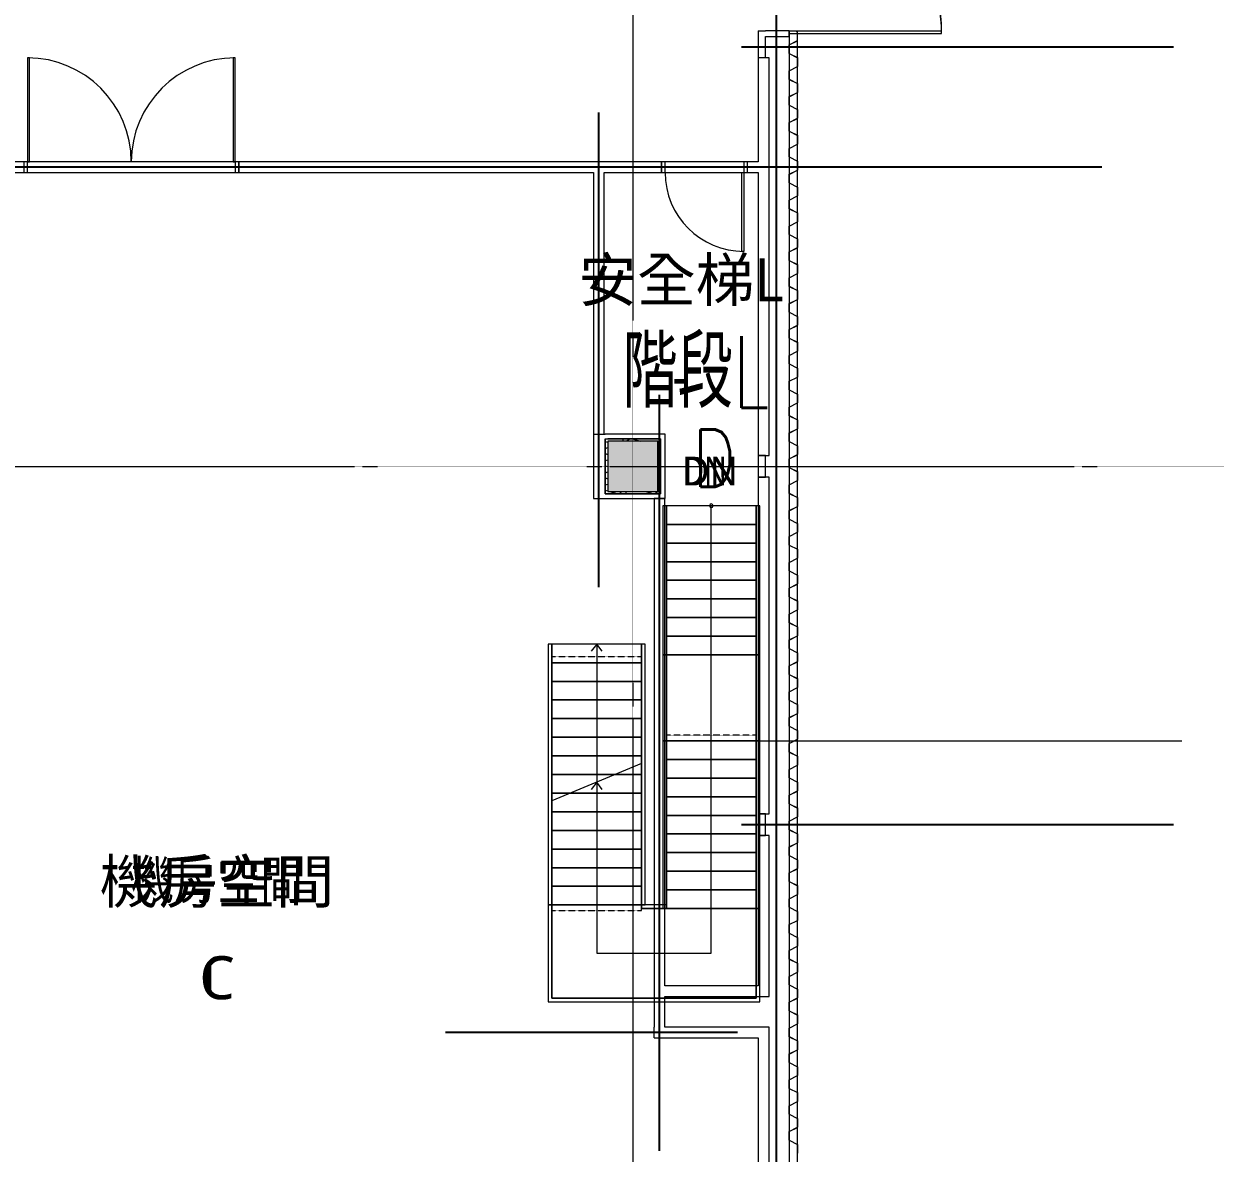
# Model space of a CAD drawing. Extents: x -32000 to 290600, y -29000 to 131250.
# Drawn here: x 253100 to 269727, y 5416 to 21175 of the extents above; entities that cross this region are included whole.
import ezdxf
from ezdxf.enums import TextEntityAlignment as Align

# ---------------------------------------------------------------- set-up
doc = ezdxf.new("R2010")
doc.units = 0
doc.header["$LTSCALE"] = 10
for name, pattern in [('H12PL2$0$JJP_三點線', [0.9, 0.3, -0.15, 0, -0.15, 0, -0.15, 0, -0.15]), ('H12PL2$0$JJP_虛線(退縮線、投影線、地下室範圍、非屬本工程、圖面分區)', [0.45, 0.3, -0.15]), ('XFM7P20ICA$0$CENTERK3', [2.749, 2.5, -0.083, 0.083, -0.083]), ('XFM7P20ICA$0$H12PL2$0$JJP_三點線', [0.9, 0.3, -0.15, 0, -0.15, 0, -0.15, 0, -0.15]), ('XFM7P20ICA$0$H12PL2$0$JJP_虛線(退縮線、投影線、地下室範圍、非屬本工程、圖面分區)', [0.45, 0.3, -0.15])]:
    doc.linetypes.add(name, pattern=pattern)
for name, color, linetype in [('H12PL2$0$A-STRS', 252, 'Continuous'), ('H12PL2$0$A-TEXT', 252, 'Continuous'), ('H12PL2$0$A-WALL-EX', 252, 'Continuous'), ('H12PL2$0$A-WALL-IN', 252, 'Continuous'), ('H12PL2$0$A-ZONE', 252, 'Continuous'), ('H12PL2$0$Door', 252, 'Continuous'), ('H12PL2$0$S-COL', 252, 'Continuous'), ('H12PL2$0$S-GRID', 252, 'Continuous'), ('XFM7P20ICA$0$H12PL2$0$A-OBJE-2D', 252, 'Continuous'), ('XFM7P20ICA$0$H12PL2$0$A-STRS', 252, 'Continuous'), ('XFM7P20ICA$0$H12PL2$0$A-WALL-EX', 252, 'Continuous'), ('XFM7P20ICA$0$H12PL2$0$A-WALL-IN', 252, 'Continuous'), ('XFM7P20ICA$0$H12PL2$0$A-ZONE', 252, 'Continuous'), ('XFM7P20ICA$0$H12PL2$0$Door', 252, 'Continuous'), ('XFM7P20ICA$0$H12PL2$0$Hattch', 252, 'Continuous'), ('XFM7P20ICA$0$H12PL2$0$S-COL', 252, 'Continuous'), ('XFM7P20ICA$0$H12PL2$0$S-GRID', 252, 'Continuous'), ('XFM7P20ICA$0$K-SIN', 252, 'XFM7P20ICA$0$CENTERK3'), ('XFM7P20ICA$0$TEXT2', 252, 'Continuous')]:
    doc.layers.add(name, color=color, linetype=linetype)
doc.styles.add('H12PL2$0$Standard', font='', dxfattribs={"width": 0.8})
doc.styles.add('XFM7P20ICA$0$H12PL2$0$Standard', font='isocp.shx', dxfattribs={"bigfont": 'chineset.shx'})
doc.styles.add('XFM7P20ICA$0$TEXT', font='romans.shx', dxfattribs={"width": 0.85, "bigfont": 'BIGFONT.shx'})
doc.styles.get('H12PL2$0$Standard').set_extended_font_data('Microsoft JhengHei')

# ---------------------------------------------------------------- blocks, each defined once
blk = doc.blocks.new('H12PL2')
at = {"layer": 'H12PL2$0$A-STRS', "lineweight": 0}
for p, q in [((262070, 14450), (262020, 14450)), ((262020, 14450), (262020, 12370)), ((262070, 12370), (262070, 14450)), ((263320, 14450), (262070, 14450)), ((262070, 14450), (262070, 12370)), ((263320, 14450), (262070, 14450)), ((262070, 14450), (262070, 14190)), ((262695, 14190), (262695, 14450)), ((263370, 14450), (263320, 14450)), ((263320, 14450), (263320, 12370)), ((263320, 12370), (263320, 14450)), ((263320, 14190), (263320, 14450)), ((263370, 12370), (263370, 14450)), ((262070, 14190), (263320, 14190)), ((263320, 14190), (262070, 14190)), ((262070, 14190), (262070, 13930)), ((262070, 14190), (263320, 14190)), ((262695, 12370), (262695, 14190)), ((263320, 13930), (263320, 14190)), ((262070, 13930), (263320, 13930)), ((263320, 13930), (262070, 13930)), ((262070, 13930), (262070, 13670)), ((262070, 13930), (263320, 13930)), ((263320, 13670), (263320, 13930)), ((262070, 13670), (263320, 13670)), ((263320, 13670), (262070, 13670)), ((262070, 13670), (262070, 13410)), ((262070, 13670), (263320, 13670)), ((263320, 13410), (263320, 13670)), ((262070, 13410), (263320, 13410)), ((263320, 13410), (262070, 13410)), ((262070, 13410), (262070, 13150)), ((262070, 13410), (263320, 13410)), ((263320, 13150), (263320, 13410)), ((262070, 13150), (263320, 13150)), ((263320, 13150), (262070, 13150)), ((262070, 13150), (262070, 12890)), ((262070, 13150), (263320, 13150)), ((263320, 12890), (263320, 13150)), ((262070, 12890), (263320, 12890)), ((263320, 12890), (262070, 12890)), ((262070, 12890), (262070, 12630)), ((262070, 12890), (263320, 12890)), ((263320, 12630), (263320, 12890)), ((262070, 12630), (263320, 12630)), ((262070, 12630), (262070, 12370)), ((263320, 12630), (262070, 12630)), ((262070, 12630), (263320, 12630)), ((263320, 12370), (263320, 12630)), ((262070, 12370), (262020, 12370)), ((262020, 12370), (262020, 11170)), ((262020, 12370), (262070, 12370)), ((262070, 11170), (262070, 12370)), ((262070, 12370), (262070, 11247.7)), ((262070, 12370), (263320, 12370)), ((262070, 12370), (263320, 12370)), ((262070, 12370), (262070, 11170)), ((263320, 12370), (262070, 12370)), ((262070, 12370), (263320, 12370)), ((262695, 11170), (262695, 12370)), ((263370, 12370), (263320, 12370)), ((263320, 12370), (263320, 11170)), ((263320, 12370), (263370, 12370)), ((263320, 11247.7), (263320, 12370)), ((263320, 11170), (263320, 12370)), ((263370, 11170), (263370, 12370)), ((262070, 11170), (262020, 11170)), ((262020, 11170), (262020, 8830)), ((262020, 11170), (262070, 11170)), ((262070, 11247.7), (262070, 11170)), ((262070, 8830), (262070, 11170)), ((262070, 11170), (262070, 8830)), ((262070, 11170), (263320, 11170)), ((262070, 11170), (263320, 11170)), ((262070, 11170), (263320, 11170)), ((263320, 11170), (262070, 11170)), ((262070, 11170), (262070, 10910)), ((262070, 11170), (263320, 11170)), ((262695, 8830), (262695, 11170)), ((263320, 11170), (263320, 11247.7)), ((263370, 11170), (263320, 11170)), ((263320, 11170), (263320, 8830)), ((263320, 11170), (263370, 11170)), ((263320, 8830), (263320, 11170)), ((263320, 10910), (263320, 11170)), ((263370, 8830), (263370, 11170)), ((261720, 10851.69), (260470, 10331.69)), ((261720, 10851.69), (261720, 8880)), ((261720, 8880), (261720, 10851.69)), ((261720, 10700), (261720, 10851.69)), ((261770, 8880), (261770, 10872.49)), ((262070, 10910), (263320, 10910)), ((263320, 10910), (262070, 10910)), ((262070, 10910), (262070, 10650)), ((262070, 10910), (263320, 10910)), ((263320, 10650), (263320, 10910)), ((261720, 10700), (261355.36, 10700)), ((261355.36, 10700), (261720, 10700)), ((261720, 10700), (261355.36, 10700)), ((261720, 10440), (261720, 10700)), ((262070, 10650), (263320, 10650)), ((263320, 10650), (262070, 10650)), ((262070, 10650), (262070, 10390)), ((262070, 10650), (263320, 10650)), ((263320, 10390), (263320, 10650)), ((261095, 10591.69), (261020, 10491.69)), ((261095, 10591.69), (261095, 8880)), ((261170, 10491.69), (261095, 10591.69)), ((260420, 10310.89), (260420, 8880)), ((260470, 8880), (260470, 10331.69)), ((260470, 10331.69), (260470, 8880)), ((260470, 10331.69), (260470, 10180)), ((261720, 10440), (260730.36, 10440)), ((260730.36, 10440), (261720, 10440)), ((261720, 10440), (260730.36, 10440)), ((261720, 10180), (261720, 10440)), ((262070, 10390), (263320, 10390)), ((263320, 10390), (262070, 10390)), ((262070, 10390), (262070, 10130)), ((262070, 10390), (263320, 10390)), ((263320, 10130), (263320, 10390)), ((261720, 10180), (260470, 10180)), ((260470, 10180), (261720, 10180)), ((261720, 10180), (260470, 10180)), ((260470, 10180), (260470, 9920)), ((261720, 9920), (261720, 10180)), ((262070, 10130), (263320, 10130)), ((263320, 10130), (262070, 10130)), ((262070, 10130), (262070, 9870)), ((262070, 10130), (263320, 10130)), ((263320, 9870), (263320, 10130)), ((261720, 9920), (260470, 9920)), ((260470, 9920), (261720, 9920)), ((261720, 9920), (260470, 9920)), ((260470, 9920), (260470, 9660)), ((261720, 9660), (261720, 9920)), ((262070, 9870), (263320, 9870)), ((263320, 9870), (262070, 9870)), ((262070, 9870), (262070, 9610)), ((262070, 9870), (263320, 9870)), ((263320, 9610), (263320, 9870)), ((261720, 9660), (260470, 9660)), ((260470, 9660), (261720, 9660)), ((261720, 9660), (260470, 9660)), ((260470, 9660), (260470, 9400)), ((261720, 9400), (261720, 9660)), ((262070, 9610), (263320, 9610)), ((263320, 9610), (262070, 9610)), ((262070, 9610), (262070, 9350)), ((262070, 9610), (263320, 9610)), ((263320, 9350), (263320, 9610)), ((261720, 9400), (260470, 9400)), ((260470, 9400), (261720, 9400)), ((261720, 9400), (260470, 9400)), ((260470, 9400), (260470, 9140)), ((261720, 9140), (261720, 9400)), ((262070, 9350), (263320, 9350)), ((263320, 9350), (262070, 9350)), ((262070, 9350), (262070, 9090)), ((262070, 9350), (263320, 9350)), ((263320, 9090), (263320, 9350)), ((261720, 9140), (260470, 9140)), ((260470, 9140), (261720, 9140)), ((261720, 9140), (260470, 9140)), ((260470, 9140), (260470, 8880)), ((261720, 8880), (261720, 9140)), ((262070, 9090), (263320, 9090)), ((262070, 9090), (262070, 8830)), ((263320, 9090), (262070, 9090)), ((262070, 9090), (263320, 9090)), ((263320, 8830), (263320, 9090)), ((260420, 8880), (260470, 8880)), ((260420, 8880), (260420, 7530)), ((260470, 8880), (260420, 8880)), ((260470, 7580), (260470, 8880)), ((260470, 8880), (260470, 8802.3)), ((261720, 8880), (260470, 8880)), ((261720, 8880), (260470, 8880)), ((261720, 8880), (260470, 8880)), ((260470, 8880), (261720, 8880)), ((261720, 8880), (260470, 8880)), ((260470, 8880), (260470, 7580)), ((261095, 8880), (261095, 8205)), ((261720, 8880), (261770, 8880)), ((261720, 8880), (261720, 8830)), ((261770, 8880), (261720, 8880)), ((261720, 8830), (261720, 8880)), ((261720, 8830), (261720, 8880)), ((261720, 8830), (262070, 8830)), ((262070, 8830), (261720, 8830)), ((262070, 8830), (261720, 8830)), ((262070, 8880), (261770, 8880)), ((262020, 8830), (262070, 8830)), ((262070, 8830), (262070, 8880)), ((262070, 8830), (263320, 8830)), ((262070, 8830), (263320, 8830)), ((263320, 8830), (262070, 8830)), ((262070, 8830), (263320, 8830)), ((262695, 8205), (262695, 8830)), ((263370, 8830), (263320, 8830)), ((263320, 8830), (263320, 7580)), ((263320, 8830), (263370, 8830)), ((263320, 7580), (263320, 8830)), ((263320, 7580), (263320, 8830)), ((263370, 7530), (263370, 8830)), ((260470, 8802.3), (260470, 7580)), ((261095, 8205), (262695, 8205)), ((260420, 7530), (263370, 7530)), ((263320, 7580), (260470, 7580)), ((260470, 7580), (263320, 7580)), ((260470, 7580), (263320, 7580))]:
    blk.add_line(p, q, dxfattribs=at)
at = {"layer": 'H12PL2$0$A-STRS', "linetype": 'H12PL2$0$JJP_虛線(退縮線、投影線、地下室範圍、非屬本工程、圖面分區)', "lineweight": 0}
for p, q in [((262070, 12370), (263320, 12370)), ((263320, 11247.7), (262070, 11247.7)), ((261720, 8802.3), (261720, 8830)), ((262070, 8830), (263320, 8830)), ((260470, 8802.3), (261720, 8802.3))]:
    blk.add_line(p, q, dxfattribs=at)
at = {"layer": 'H12PL2$0$A-STRS', "lineweight": 0, "flags": 128}
blk.add_lwpolyline([(262670, 14450, 1), (262720, 14450, 1)], format="xyb", close=True, dxfattribs=at)
at = {"layer": 'H12PL2$0$A-WALL-EX', "lineweight": 0}
for p, q in [((263780, 21040), (263895, 21040)), ((263895, 21040), (263900, 21040))]:
    blk.add_line(p, q, dxfattribs=at)
at = {"layer": 'H12PL2$0$A-WALL-EX', "lineweight": 0, "flags": 128}
for points in [[(263780, 21040), (263780, -2565)], [(263900, -2685), (263900, 21040)]]:
    blk.add_lwpolyline(points, dxfattribs=at)
at = {"layer": 'H12PL2$0$A-WALL-IN', "lineweight": 0}
for p, q in [((253100, 19250), (253100, 19100)), ((256100, 19250), (256100, 19100)), ((262000, 19100), (262000, 19250)), ((263200, 19100), (263200, 19250))]:
    blk.add_line(p, q, dxfattribs=at)
at = {"layer": 'H12PL2$0$A-WALL-IN', "lineweight": 0, "flags": 128}
for points in [[(263350, 21075), (263450, 21075)], [(263350, 21075), (263350, 20700)], [(263780.5, 21075), (263450, 21075)], [(263450, 21000), (263780.5, 21000)], [(263450, 20700), (263450, 21000)], [(263780.5, 21000), (263780.5, 21075)], [(263450, 20700), (263350, 20700)], [(263500, 20700), (263350, 20700)], [(263350, 20700), (263350, 19250)], [(263500, 19250), (263500, 20700)], [(262000, 19250), (256100, 19250)], [(263350, 19250), (263200, 19250)], [(263500, 19100), (263500, 19250)], [(256100, 19100), (261050, 19100)], [(261050, 19100), (261050, 15450)], [(261200, 15450), (261200, 19100)], [(261200, 19100), (262000, 19100)], [(263200, 19100), (263350, 19100)], [(263350, 19100), (263350, 15150)], [(263500, 15150), (263500, 19100)], [(261050, 15450), (261200, 15450)], [(261050, 15450), (261215, 15450)], [(261050, 15450), (261050, 14550)], [(261985, 15450), (261215, 15450)], [(261215, 14615), (261215, 15385)], [(261215, 15385), (261985, 15385)], [(261215, 15385), (261250, 15385)], [(261215, 15385), (261215, 14615)], [(261950, 15385), (261250, 15385)], [(261985, 15385), (261950, 15385)], [(262050, 15450), (261985, 15450)], [(261985, 15385), (261985, 14615)], [(261985, 14650), (261985, 15385)], [(262050, 14615), (262050, 15450)], [(263450, 15150), (263350, 15150)], [(263350, 15150), (263350, 14850)], [(263350, 15150), (263500, 15150)], [(263450, 14850), (263450, 15150)], [(263350, 14850), (263450, 14850)], [(263500, 14850), (263350, 14850)], [(263350, 14850), (263350, 10150)], [(263500, 10150), (263500, 14850)], [(261985, 14615), (261985, 14650)], [(261050, 14550), (261215, 14550)], [(261985, 14615), (261215, 14615)], [(261215, 14615), (261250, 14615)], [(261215, 14550), (262050, 14550)], [(261250, 14615), (261985, 14615)], [(262045, 14550), (261895, 14550)], [(261895, 14550), (261895, 7175)], [(262045, 7750), (262045, 14550)], [(262050, 14550), (262050, 14615)], [(263450, 10150), (263350, 10150)], [(263350, 10150), (263350, 9850)], [(263350, 10150), (263500, 10150)], [(263450, 9850), (263450, 10150)], [(263350, 9850), (263450, 9850)], [(263500, 9850), (263350, 9850)], [(263350, 9850), (263350, 7750)], [(263500, 7750), (263500, 9850)], [(263350, 7750), (262045, 7750)], [(263500, 7600), (263500, 7750)], [(262045, 7600), (263500, 7600)], [(262045, 7175), (262045, 7600)], [(261895, 7025), (261895, 7175)], [(263350, 7175), (262045, 7175)], [(263500, 7175), (263350, 7175)], [(263500, 5150), (263500, 7175)], [(261895, 7025), (263350, 7025)], [(263350, 7025), (263350, 5150)]]:
    blk.add_lwpolyline(points, dxfattribs=at)
at = {"layer": 'H12PL2$0$Door', "lineweight": 0}
for p, q in [((263780, 21040), (263895, 21040)), ((263780, 21040), (263895, 21040)), ((263895, 21040), (265908.22, 21040)), ((263895, 21040), (263900, 21040)), ((253180, 20700), (253150, 20700)), ((253150, 20700), (253150, 19250)), ((253180, 19250), (253180, 20700)), ((256050, 20700), (256020, 20700)), ((256020, 20700), (256020, 19250)), ((256050, 19250), (256050, 20700)), ((253150, 19250), (253100, 19250)), ((253100, 19250), (253100, 19100)), ((253150, 19250), (253180, 19250)), ((253150, 19100), (253150, 19250)), ((256020, 19250), (256050, 19250)), ((256100, 19250), (256050, 19250)), ((256050, 19250), (256050, 19100)), ((256100, 19100), (256100, 19250)), ((262050, 19250), (262000, 19250)), ((262000, 19250), (262000, 19100)), ((262050, 19100), (262050, 19250)), ((263200, 19250), (263150, 19250)), ((263150, 19250), (263150, 19100)), ((263200, 19100), (263200, 19250)), ((253100, 19100), (253150, 19100)), ((256050, 19100), (256100, 19100)), ((262000, 19100), (262050, 19100)), ((263120, 18000), (263120, 19100)), ((263120, 19100), (263150, 19100)), ((263150, 19100), (263150, 18000)), ((263150, 19100), (263200, 19100)), ((263150, 18000), (263120, 18000))]:
    blk.add_line(p, q, dxfattribs=at)
for centre, radius, start, end in [((263895, 21040), 2013.22, 0, 90), ((253150, 19250), 1450, 0, 90), ((256050, 19250), 1450, 90, 180), ((263150, 19100), 1100, 180, 270)]:
    blk.add_arc(centre, radius, start, end, dxfattribs=at)
at = {"layer": 'H12PL2$0$S-COL', "lineweight": 0, "flags": 128}
blk.add_lwpolyline([(261250, 14650), (261950, 14650), (261950, 15350), (261250, 15350)], close=True, dxfattribs=at)
at = {"layer": 'H12PL2$0$S-GRID', "linetype": 'H12PL2$0$JJP_三點線', "lineweight": 0}
for p, q in [((261600, 128250), (261600, -28000)), ((-29000, 15000), (289600, 15000))]:
    blk.add_line(p, q, dxfattribs=at)
at = {"layer": 'H12PL2$0$A-TEXT', "linetype": 'Continuous', "lineweight": 0, "insert": (262290.24, 14933.78), "char_height": 400, "attachment_point": 4, "style": 'H12PL2$0$Standard'}
blk.add_mtext('\\A1;DN', dxfattribs=at)
at = {"layer": 'H12PL2$0$A-ZONE', "style": 'H12PL2$0$Standard'}
for s, p in [('安全梯L', (262272.17, 17902.54)), ('-', (262272.17, 16560.65)), ('機房空間', (255796.42, 9506.22)), ('C', (255796.42, 8164.33))]:
    blk.add_text(s, height=600, dxfattribs=at).set_placement(p, align=Align.TOP_CENTER)
blk = doc.blocks.new('XFM7P20ICA$0$H12PL2')
at = {"layer": 'XFM7P20ICA$0$H12PL2$0$Hattch', "linetype": 'Continuous', "lineweight": 0}
blk.add_hatch(color=256, dxfattribs=at).paths.add_polyline_path([(261250, 14650), (261950, 14650), (261950, 15350), (261250, 15350)])
at = {"lineweight": 0}
blk.add_line((263320, 11170), (269260.85, 11170), dxfattribs=at)
at = {"layer": 'XFM7P20ICA$0$H12PL2$0$A-STRS', "lineweight": 0}
for p, q in [((262070, 14450), (262020, 14450)), ((262020, 14450), (262020, 12370)), ((262070, 12370), (262070, 14450)), ((263320, 14450), (262070, 14450)), ((262070, 14450), (262070, 12370)), ((263320, 14450), (262070, 14450)), ((262070, 14450), (262070, 14190)), ((262695, 14190), (262695, 14450)), ((263370, 14450), (263320, 14450)), ((263320, 14450), (263320, 12370)), ((263320, 12370), (263320, 14450)), ((263320, 14190), (263320, 14450)), ((263370, 12370), (263370, 14450)), ((262070, 14190), (263320, 14190)), ((263320, 14190), (262070, 14190)), ((262070, 14190), (262070, 13930)), ((262070, 14190), (263320, 14190)), ((262695, 12370), (262695, 14190)), ((263320, 13930), (263320, 14190)), ((262070, 13930), (263320, 13930)), ((263320, 13930), (262070, 13930)), ((262070, 13930), (262070, 13670)), ((262070, 13930), (263320, 13930)), ((263320, 13670), (263320, 13930)), ((262070, 13670), (263320, 13670)), ((263320, 13670), (262070, 13670)), ((262070, 13670), (262070, 13410)), ((262070, 13670), (263320, 13670)), ((263320, 13410), (263320, 13670)), ((262070, 13410), (263320, 13410)), ((263320, 13410), (262070, 13410)), ((262070, 13410), (262070, 13150)), ((262070, 13410), (263320, 13410)), ((263320, 13150), (263320, 13410)), ((262070, 13150), (263320, 13150)), ((263320, 13150), (262070, 13150)), ((262070, 13150), (262070, 12890)), ((262070, 13150), (263320, 13150)), ((263320, 12890), (263320, 13150)), ((262070, 12890), (263320, 12890)), ((263320, 12890), (262070, 12890)), ((262070, 12890), (262070, 12630)), ((262070, 12890), (263320, 12890)), ((263320, 12630), (263320, 12890)), ((260420, 12520), (260420, 8880)), ((260470, 12520), (260420, 12520)), ((260470, 8880), (260470, 12520)), ((260470, 12520), (260470, 8880)), ((261720, 12520), (260470, 12520)), ((261720, 12520), (260470, 12520)), ((260470, 12520), (260470, 12260)), ((261095, 12520), (261020, 12420)), ((261095, 12520), (261095, 12260)), ((261170, 12420), (261095, 12520)), ((261720, 12520), (261720, 8880)), ((261770, 12520), (261720, 12520)), ((261720, 8880), (261720, 12520)), ((261720, 12260), (261720, 12520)), ((261770, 8880), (261770, 12520)), ((262070, 12630), (263320, 12630)), ((262070, 12630), (262070, 12370)), ((263320, 12630), (262070, 12630)), ((262070, 12630), (263320, 12630)), ((263320, 12370), (263320, 12630)), ((262070, 12370), (262020, 12370)), ((262020, 12370), (262020, 11170)), ((262020, 12370), (262070, 12370)), ((262070, 11170), (262070, 12370)), ((262070, 12370), (262070, 11247.7)), ((262070, 12370), (263320, 12370)), ((262070, 12370), (263320, 12370)), ((262070, 12370), (262070, 11170)), ((263320, 12370), (262070, 12370)), ((262070, 12370), (263320, 12370)), ((262695, 11170), (262695, 12370)), ((263370, 12370), (263320, 12370)), ((263320, 12370), (263320, 11170)), ((263320, 12370), (263370, 12370)), ((263320, 11247.7), (263320, 12370)), ((263320, 11170), (263320, 12370)), ((263370, 11170), (263370, 12370)), ((261720, 12260), (260470, 12260)), ((260470, 12260), (261720, 12260)), ((261720, 12260), (260470, 12260)), ((260470, 12260), (260470, 12000)), ((261095, 12260), (261095, 8880)), ((261720, 12000), (261720, 12260)), ((261720, 12000), (260470, 12000)), ((260470, 12000), (261720, 12000)), ((261720, 12000), (260470, 12000)), ((260470, 12000), (260470, 11740)), ((261720, 11740), (261720, 12000)), ((261720, 11740), (260470, 11740)), ((260470, 11740), (261720, 11740)), ((261720, 11740), (260470, 11740)), ((260470, 11740), (260470, 11480)), ((261720, 11480), (261720, 11740)), ((261720, 11480), (260470, 11480)), ((260470, 11480), (261720, 11480)), ((261720, 11480), (260470, 11480)), ((260470, 11480), (260470, 11220)), ((261720, 11220), (261720, 11480)), ((261720, 11220), (260470, 11220)), ((260470, 11220), (261720, 11220)), ((261720, 11220), (260470, 11220)), ((260470, 11220), (260470, 10960)), ((261720, 10960), (261720, 11220)), ((262070, 11170), (262020, 11170)), ((262020, 11170), (262020, 8830)), ((262020, 11170), (262070, 11170)), ((262070, 11247.7), (262070, 11170)), ((262070, 8830), (262070, 11170)), ((262070, 11170), (262070, 8830)), ((262070, 11170), (263320, 11170)), ((262070, 11170), (263320, 11170)), ((262070, 11170), (263320, 11170)), ((263320, 11170), (262070, 11170)), ((262070, 11170), (262070, 10910)), ((262070, 11170), (263320, 11170)), ((262695, 8830), (262695, 11170)), ((263320, 11170), (263320, 11247.7)), ((263370, 11170), (263320, 11170)), ((263320, 11170), (263320, 8830)), ((263320, 11170), (263370, 11170)), ((263320, 8830), (263320, 11170)), ((263320, 10910), (263320, 11170)), ((263370, 8830), (263370, 11170)), ((261720, 10960), (260470, 10960)), ((260470, 10960), (261720, 10960)), ((261720, 10960), (260470, 10960)), ((260470, 10960), (260470, 10700)), ((261720, 10700), (261720, 10960)), ((262070, 10910), (263320, 10910)), ((263320, 10910), (262070, 10910)), ((262070, 10910), (262070, 10650)), ((262070, 10910), (263320, 10910)), ((263320, 10650), (263320, 10910)), ((261720, 10700), (260470, 10700)), ((260470, 10700), (261720, 10700)), ((261720, 10700), (260470, 10700)), ((260470, 10700), (260470, 10440)), ((261720, 10440), (261720, 10700)), ((262070, 10650), (263320, 10650)), ((263320, 10650), (262070, 10650)), ((262070, 10650), (262070, 10390)), ((262070, 10650), (263320, 10650)), ((263320, 10390), (263320, 10650)), ((261720, 10440), (260470, 10440)), ((260470, 10440), (261720, 10440)), ((261720, 10440), (260470, 10440)), ((260470, 10440), (260470, 10180)), ((261720, 10180), (261720, 10440)), ((262070, 10390), (263320, 10390)), ((263320, 10390), (262070, 10390)), ((262070, 10390), (262070, 10130)), ((262070, 10390), (263320, 10390)), ((263320, 10130), (263320, 10390)), ((261720, 10180), (260470, 10180)), ((260470, 10180), (261720, 10180)), ((261720, 10180), (260470, 10180)), ((260470, 10180), (260470, 9920)), ((261720, 9920), (261720, 10180)), ((262070, 10130), (263320, 10130)), ((263320, 10130), (262070, 10130)), ((262070, 10130), (262070, 9870)), ((262070, 10130), (263320, 10130)), ((263320, 9870), (263320, 10130)), ((261720, 9920), (260470, 9920)), ((260470, 9920), (261720, 9920)), ((261720, 9920), (260470, 9920)), ((260470, 9920), (260470, 9660)), ((261720, 9660), (261720, 9920)), ((262070, 9870), (263320, 9870)), ((263320, 9870), (262070, 9870)), ((262070, 9870), (262070, 9610)), ((262070, 9870), (263320, 9870)), ((263320, 9610), (263320, 9870)), ((261720, 9660), (260470, 9660)), ((260470, 9660), (261720, 9660)), ((261720, 9660), (260470, 9660)), ((260470, 9660), (260470, 9400)), ((261720, 9400), (261720, 9660)), ((262070, 9610), (263320, 9610)), ((263320, 9610), (262070, 9610)), ((262070, 9610), (262070, 9350)), ((262070, 9610), (263320, 9610)), ((263320, 9350), (263320, 9610)), ((261720, 9400), (260470, 9400)), ((260470, 9400), (261720, 9400)), ((261720, 9400), (260470, 9400)), ((260470, 9400), (260470, 9140)), ((261720, 9140), (261720, 9400)), ((262070, 9350), (263320, 9350)), ((263320, 9350), (262070, 9350)), ((262070, 9350), (262070, 9090)), ((262070, 9350), (263320, 9350)), ((263320, 9090), (263320, 9350)), ((261720, 9140), (260470, 9140)), ((260470, 9140), (261720, 9140)), ((261720, 9140), (260470, 9140)), ((260470, 9140), (260470, 8880)), ((261720, 8880), (261720, 9140)), ((262070, 9090), (263320, 9090)), ((262070, 9090), (262070, 8830)), ((263320, 9090), (262070, 9090)), ((262070, 9090), (263320, 9090)), ((263320, 8830), (263320, 9090)), ((260420, 8880), (260470, 8880)), ((260420, 8880), (260420, 7530)), ((260470, 8880), (260420, 8880)), ((260470, 7580), (260470, 8880)), ((260470, 8880), (260470, 8802.3)), ((261720, 8880), (260470, 8880)), ((261720, 8880), (260470, 8880)), ((261720, 8880), (260470, 8880)), ((260470, 8880), (261720, 8880)), ((261720, 8880), (260470, 8880)), ((260470, 8880), (260470, 7580)), ((261095, 8880), (261095, 8205)), ((261720, 8880), (261770, 8880)), ((261720, 8880), (261720, 8830)), ((261770, 8880), (261720, 8880)), ((261720, 8830), (261720, 8880)), ((261720, 8830), (261720, 8880)), ((261720, 8830), (262070, 8830)), ((262070, 8830), (261720, 8830)), ((262070, 8830), (261720, 8830)), ((262070, 8880), (261770, 8880)), ((262020, 8830), (262070, 8830)), ((262070, 8830), (262070, 8880)), ((262070, 8830), (263320, 8830)), ((262070, 8830), (263320, 8830)), ((263320, 8830), (262070, 8830)), ((262070, 8830), (263320, 8830)), ((262695, 8205), (262695, 8830)), ((263370, 8830), (263320, 8830)), ((263320, 8830), (263320, 7580)), ((263320, 8830), (263370, 8830)), ((263320, 7580), (263320, 8830)), ((263320, 7580), (263320, 8830)), ((263370, 7530), (263370, 8830)), ((260470, 8802.3), (260470, 7580)), ((261095, 8205), (262695, 8205)), ((260420, 7530), (263370, 7530)), ((263320, 7580), (260470, 7580)), ((260470, 7580), (263320, 7580)), ((260470, 7580), (263320, 7580))]:
    blk.add_line(p, q, dxfattribs=at)
at = {"layer": 'XFM7P20ICA$0$H12PL2$0$A-STRS', "linetype": 'XFM7P20ICA$0$H12PL2$0$JJP_虛線(退縮線、投影線、地下室範圍、非屬本工程、圖面分區)', "lineweight": 0}
for p, q in [((260470, 12345.85), (261720, 12345.85)), ((262070, 12370), (263320, 12370)), ((263320, 11247.7), (262070, 11247.7)), ((261720, 8802.3), (261720, 8830)), ((262070, 8830), (263320, 8830)), ((260470, 8802.3), (261720, 8802.3))]:
    blk.add_line(p, q, dxfattribs=at)
at = {"layer": 'XFM7P20ICA$0$H12PL2$0$A-STRS', "lineweight": 0, "flags": 128}
blk.add_lwpolyline([(262670, 14450, 1), (262720, 14450, 1)], format="xyb", close=True, dxfattribs=at)
at = {"layer": 'XFM7P20ICA$0$H12PL2$0$A-WALL-EX', "lineweight": 0}
for p, q in [((263780, 21075), (263895, 21075)), ((263895, 21075), (263900, 21075))]:
    blk.add_line(p, q, dxfattribs=at)
at = {"layer": 'XFM7P20ICA$0$H12PL2$0$A-WALL-EX', "lineweight": 0, "flags": 128}
for points in [[(263780, 21075), (263780, -2530)], [(263900, -2650), (263900, 21075)]]:
    blk.add_lwpolyline(points, dxfattribs=at)
at = {"layer": 'XFM7P20ICA$0$H12PL2$0$A-WALL-IN', "lineweight": 0, "flags": 128}
for points in [[(263350, 21075), (263450, 21075)], [(263350, 21075), (263350, 20700)], [(263780.5, 21075), (263450, 21075)], [(263450, 21000), (263780.5, 21000)], [(263450, 20700), (263450, 21000)], [(263780.5, 21000), (263780.5, 21075)], [(263450, 20700), (263350, 20700)], [(263500, 20700), (263350, 20700)], [(263350, 20700), (263350, 19250)], [(263500, 19250), (263500, 20700)], [(263350, 19250), (244050, 19250)], [(263500, 19100), (263500, 19250)], [(244050, 19100), (261050, 19100)], [(261050, 19100), (261050, 15450)], [(261200, 15450), (261200, 19100)], [(261200, 19100), (263350, 19100)], [(263350, 19100), (263350, 15150)], [(263500, 15150), (263500, 19100)], [(261050, 15450), (261200, 15450)], [(261050, 15450), (261215, 15450)], [(261050, 15450), (261050, 14550)], [(261985, 15450), (261215, 15450)], [(261215, 14615), (261215, 15385)], [(261215, 15385), (261985, 15385)], [(261215, 15385), (261250, 15385)], [(261215, 15385), (261215, 14615)], [(261950, 15385), (261250, 15385)], [(261985, 15385), (261950, 15385)], [(262050, 15450), (261985, 15450)], [(261985, 15385), (261985, 14615)], [(261985, 14650), (261985, 15385)], [(262050, 14615), (262050, 15450)], [(263450, 15150), (263350, 15150)], [(263350, 15150), (263350, 14850)], [(263350, 15150), (263500, 15150)], [(263450, 14850), (263450, 15150)], [(263350, 14850), (263450, 14850)], [(263500, 14850), (263350, 14850)], [(263350, 14850), (263350, 10150)], [(263500, 10150), (263500, 14850)], [(261985, 14615), (261985, 14650)], [(261050, 14550), (261215, 14550)], [(261985, 14615), (261215, 14615)], [(261215, 14615), (261250, 14615)], [(261215, 14550), (262050, 14550)], [(261250, 14615), (261985, 14615)], [(262045, 14550), (261895, 14550)], [(261895, 14550), (261895, 7175)], [(262045, 7750), (262045, 14550)], [(262050, 14550), (262050, 14615)], [(263450, 10150), (263350, 10150)], [(263350, 10150), (263350, 9850)], [(263350, 10150), (263500, 10150)], [(263450, 9850), (263450, 10150)], [(263350, 9850), (263450, 9850)], [(263500, 9850), (263350, 9850)], [(263350, 9850), (263350, 7750)], [(263500, 7750), (263500, 9850)], [(263350, 7750), (262045, 7750)], [(263500, 7600), (263500, 7750)], [(262045, 7600), (263500, 7600)], [(262045, 7175), (262045, 7600)], [(261895, 7025), (261895, 7175)], [(263350, 7175), (262045, 7175)], [(263500, 7175), (263350, 7175)], [(263500, 5150), (263500, 7175)], [(261895, 7025), (263350, 7025)], [(263350, 7025), (263350, 5150)]]:
    blk.add_lwpolyline(points, dxfattribs=at)
at = {"layer": 'XFM7P20ICA$0$H12PL2$0$Door', "lineweight": 0}
for p, q in [((263780, 21075), (263895, 21075)), ((263780, 21075), (263895, 21075)), ((263895, 21075), (265908.22, 21075)), ((263895, 21075), (263900, 21075))]:
    blk.add_line(p, q, dxfattribs=at)
blk.add_arc((263895, 21075), 2013.22, 0, 90, dxfattribs=at)
at = {"layer": 'XFM7P20ICA$0$H12PL2$0$Hattch', "lineweight": 0}
for p, q in [((263874.2, 21075), (263898.32, 21062.94)), ((263877.96, 21075), (263900, 21063.98)), ((263898.32, 20941.26), (263898.32, 21062.94)), ((263780, 20881.06), (263898.32, 20940.22)), ((263780, 20761.06), (263780, 20881.06)), ((263781.68, 20880.02), (263900, 20939.18)), ((263781.68, 20762.1), (263781.68, 20880.02)), ((263780, 20761.06), (263898.32, 20701.9)), ((263781.68, 20762.1), (263900, 20702.94)), ((263898.32, 20580.22), (263898.32, 20701.9)), ((263900, 20702.94), (263900, 20579.18)), ((263780, 20520.02), (263898.32, 20579.18)), ((263780, 20400.02), (263780, 20520.02)), ((263781.68, 20518.98), (263900, 20578.14)), ((263781.68, 20401.06), (263781.68, 20518.98)), ((263780, 20400.02), (263898.32, 20340.86)), ((263781.68, 20401.06), (263900, 20341.9)), ((263898.32, 20219.18), (263898.32, 20340.86)), ((263900, 20341.9), (263900, 20218.14)), ((263780, 20158.98), (263898.32, 20218.14)), ((263780, 20038.98), (263780, 20158.98)), ((263781.68, 20157.95), (263900, 20217.11)), ((263781.68, 20040.02), (263781.68, 20157.95)), ((263780, 20038.98), (263898.32, 19979.82)), ((263781.68, 20040.02), (263900, 19980.86)), ((263898.32, 19858.14), (263898.32, 19979.82)), ((263900, 19980.86), (263900, 19857.11)), ((263780, 19797.95), (263898.32, 19857.11)), ((263780, 19677.95), (263780, 19797.95)), ((263781.68, 19796.91), (263900, 19856.07)), ((263781.68, 19678.98), (263781.68, 19796.91)), ((263780, 19677.95), (263898.32, 19618.79)), ((263781.68, 19678.98), (263900, 19619.82)), ((263780, 19436.91), (263898.32, 19496.07)), ((263781.68, 19435.87), (263900, 19495.03)), ((263898.32, 19497.11), (263898.32, 19618.79)), ((263900, 19619.82), (263900, 19496.07)), ((263780, 19316.91), (263780, 19436.91)), ((263780, 19316.91), (263898.32, 19257.75)), ((263781.68, 19317.95), (263781.68, 19435.87)), ((263781.68, 19317.95), (263900, 19258.79)), ((263780, 19075.87), (263898.32, 19135.03)), ((263781.68, 19074.83), (263900, 19133.99)), ((263898.32, 19136.07), (263898.32, 19257.75)), ((263900, 19258.79), (263900, 19135.03)), ((263780, 18955.87), (263780, 19075.87)), ((263780, 18955.87), (263898.32, 18896.71)), ((263781.68, 18956.91), (263781.68, 19074.83)), ((263781.68, 18956.91), (263900, 18897.75)), ((263898.32, 18775.03), (263898.32, 18896.71)), ((263900, 18897.75), (263900, 18773.99)), ((263780, 18714.83), (263898.32, 18773.99)), ((263780, 18594.83), (263780, 18714.83)), ((263781.68, 18713.79), (263900, 18772.95)), ((263781.68, 18595.87), (263781.68, 18713.79)), ((263780, 18594.83), (263898.32, 18535.67)), ((263781.68, 18595.87), (263900, 18536.71)), ((263898.32, 18413.99), (263898.32, 18535.67)), ((263900, 18536.71), (263900, 18412.95)), ((263780, 18353.79), (263898.32, 18412.95)), ((263780, 18233.79), (263780, 18353.79)), ((263781.68, 18352.75), (263900, 18411.91)), ((263781.68, 18234.83), (263781.68, 18352.75)), ((263780, 18233.79), (263898.32, 18174.63)), ((263781.68, 18234.83), (263900, 18175.67)), ((263898.32, 18052.95), (263898.32, 18174.63)), ((263900, 18175.67), (263900, 18051.91)), ((263780, 17992.75), (263898.32, 18051.91)), ((263780, 17872.75), (263780, 17992.75)), ((263781.68, 17991.72), (263900, 18050.88)), ((263781.68, 17873.79), (263781.68, 17991.72)), ((263780, 17872.75), (263898.32, 17813.59)), ((263781.68, 17873.79), (263900, 17814.63)), ((263898.32, 17691.91), (263898.32, 17813.59)), ((263900, 17814.63), (263900, 17690.88)), ((263780, 17631.72), (263898.32, 17690.88)), ((263780, 17511.72), (263780, 17631.72)), ((263781.68, 17630.68), (263900, 17689.84)), ((263781.68, 17512.75), (263781.68, 17630.68)), ((263780, 17511.72), (263898.32, 17452.56)), ((263781.68, 17512.75), (263900, 17453.59)), ((263780, 17270.68), (263898.32, 17329.84)), ((263781.68, 17269.64), (263900, 17328.8)), ((263898.32, 17330.88), (263898.32, 17452.56)), ((263900, 17453.59), (263900, 17329.84)), ((263780, 17150.68), (263780, 17270.68)), ((263780, 17150.68), (263898.32, 17091.52)), ((263781.68, 17151.72), (263781.68, 17269.64)), ((263781.68, 17151.72), (263900, 17092.56)), ((263780, 16909.64), (263898.32, 16968.8)), ((263781.68, 16908.6), (263900, 16967.76)), ((263898.32, 16969.84), (263898.32, 17091.52)), ((263900, 17092.56), (263900, 16968.8)), ((263780, 16789.64), (263780, 16909.64)), ((263781.68, 16790.68), (263781.68, 16908.6)), ((263780, 16789.64), (263898.32, 16730.48)), ((263781.68, 16790.68), (263900, 16731.52)), ((263898.32, 16608.8), (263898.32, 16730.48)), ((263900, 16731.52), (263900, 16607.76)), ((263780, 16548.6), (263898.32, 16607.76)), ((263780, 16428.6), (263780, 16548.6)), ((263781.68, 16547.56), (263900, 16606.72)), ((263781.68, 16429.64), (263781.68, 16547.56)), ((263780, 16428.6), (263898.32, 16369.44)), ((263781.68, 16429.64), (263900, 16370.48)), ((263898.32, 16247.76), (263898.32, 16369.44)), ((263900, 16370.48), (263900, 16246.72)), ((263780, 16187.56), (263898.32, 16246.72)), ((263780, 16067.56), (263780, 16187.56)), ((263781.68, 16186.53), (263900, 16245.69)), ((263781.68, 16068.6), (263781.68, 16186.53)), ((263780, 16067.56), (263898.32, 16008.4)), ((263781.68, 16068.6), (263900, 16009.44)), ((263898.32, 15886.72), (263898.32, 16008.4)), ((263900, 16009.44), (263900, 15885.69)), ((263780, 15826.53), (263898.32, 15885.69)), ((263780, 15706.53), (263780, 15826.53)), ((263781.68, 15825.49), (263900, 15884.65)), ((263781.68, 15707.56), (263781.68, 15825.49)), ((263780, 15706.53), (263898.32, 15647.37)), ((263781.68, 15707.56), (263900, 15648.4)), ((263898.32, 15525.69), (263898.32, 15647.37)), ((263900, 15648.4), (263900, 15524.65)), ((263780, 15465.49), (263898.32, 15524.65)), ((263780, 15345.49), (263780, 15465.49)), ((263781.68, 15464.45), (263900, 15523.61)), ((263781.68, 15346.53), (263781.68, 15464.45)), ((261215, 15347.96), (261250, 15337.2)), ((261460.32, 15350), (261465.71, 15364.74)), ((261465.71, 15364.74), (261468, 15384.24)), ((261468, 15384.24), (261467.91, 15385)), ((261519.85, 15354.32), (261517, 15350)), ((261534.18, 15367.75), (261519.85, 15354.32)), ((261551.22, 15377.5), (261534.18, 15367.75)), ((261570.06, 15383.04), (261551.22, 15377.5)), ((261589.66, 15384.07), (261570.06, 15383.04)), ((261578.5, 15385), (261589.66, 15384.41)), ((261589.66, 15384.41), (261592.86, 15385)), ((261608.98, 15380.53), (261589.66, 15384.07)), ((261608.98, 15380.53), (261708.35, 15350)), ((261950, 15332.72), (261958.97, 15346.3)), ((261958.97, 15346.3), (261960.32, 15350)), ((261960.32, 15350), (261965.71, 15364.74)), ((261965.71, 15364.74), (261965.84, 15365.84)), ((261965.84, 15365.84), (261968, 15384.24)), ((261968, 15384.24), (261967.91, 15385)), ((263780, 15345.49), (263898.32, 15286.33)), ((263781.68, 15346.53), (263900, 15287.37)), ((261215, 15250.52), (261250, 15261.28)), ((261215, 15177.96), (261250, 15167.2)), ((261958.97, 15252.18), (261950, 15265.76)), ((261950, 15162.72), (261958.97, 15176.3)), ((261965.71, 15233.74), (261958.97, 15252.18)), ((261958.97, 15176.3), (261965.71, 15194.74)), ((261968, 15214.24), (261965.71, 15233.74)), ((261965.71, 15194.74), (261968, 15214.24)), ((263780, 15104.45), (263898.32, 15163.61)), ((263781.68, 15103.41), (263900, 15162.57)), ((263898.32, 15164.65), (263898.32, 15286.33)), ((263900, 15287.37), (263900, 15163.61)), ((261215, 15080.52), (261250, 15091.28)), ((261215, 15007.96), (261250, 14997.2)), ((261958.97, 15082.18), (261950, 15095.76)), ((261950, 14992.72), (261958.97, 15006.3)), ((261965.71, 15063.74), (261958.97, 15082.18)), ((261958.97, 15006.3), (261965.71, 15024.74)), ((261968, 15044.24), (261965.71, 15063.74)), ((261965.71, 15024.74), (261968, 15044.24)), ((263780, 14984.45), (263780, 15104.45)), ((263780, 14984.45), (263898.32, 14925.29)), ((263781.68, 14985.49), (263781.68, 15103.41)), ((263781.68, 14985.49), (263900, 14926.33)), ((261215, 14910.52), (261250, 14921.28)), ((261215, 14837.96), (261250, 14827.2)), ((261958.97, 14912.18), (261950, 14925.76)), ((261950, 14822.72), (261958.97, 14836.3)), ((261965.71, 14893.74), (261958.97, 14912.18)), ((261958.97, 14836.3), (261965.71, 14854.74)), ((261968, 14874.24), (261965.71, 14893.74)), ((261965.71, 14854.74), (261968, 14874.24)), ((263780, 14743.41), (263898.32, 14802.57)), ((263781.68, 14742.37), (263900, 14801.53)), ((263898.32, 14803.61), (263898.32, 14925.29)), ((263900, 14926.33), (263900, 14802.57)), ((261215, 14740.52), (261250, 14751.28)), ((261215, 14667.96), (261250, 14657.2)), ((261273.45, 14650), (261359.02, 14623.71)), ((261416.78, 14626.74), (261433.82, 14636.49)), ((261433.82, 14636.49), (261448.15, 14649.92)), ((261448.15, 14649.92), (261448.2, 14650)), ((261502.29, 14639.5), (261500, 14620)), ((261506.13, 14650), (261502.29, 14639.5)), ((261773.45, 14650), (261859.02, 14623.71)), ((261916.78, 14626.74), (261933.82, 14636.49)), ((261933.82, 14636.49), (261948.15, 14649.92)), ((261948.15, 14649.92), (261948.2, 14650)), ((261958.97, 14742.18), (261950, 14755.76)), ((261950, 14652.72), (261958.97, 14666.3)), ((261965.71, 14723.74), (261958.97, 14742.18)), ((261958.97, 14666.3), (261965.71, 14684.74)), ((261968, 14704.24), (261965.71, 14723.74)), ((261965.71, 14684.74), (261968, 14704.24)), ((263780, 14623.41), (263780, 14743.41)), ((263781.68, 14624.45), (263781.68, 14742.37)), ((261359.02, 14623.71), (261378.34, 14620.17)), ((261378.34, 14618.31), (261360.3, 14615)), ((261378.34, 14620.17), (261397.94, 14621.2)), ((261397.94, 14617.28), (261378.34, 14618.31)), ((261397.94, 14621.2), (261416.78, 14626.74)), ((261405.69, 14615), (261397.94, 14617.28)), ((261500, 14618.48), (261500.41, 14615)), ((261859.02, 14623.71), (261878.34, 14620.17)), ((261878.34, 14618.31), (261860.3, 14615)), ((261878.34, 14620.17), (261897.94, 14621.2)), ((261897.94, 14617.28), (261878.34, 14618.31)), ((261897.94, 14621.2), (261916.78, 14626.74)), ((261905.69, 14615), (261897.94, 14617.28)), ((263780, 14623.41), (263898.32, 14564.25)), ((263781.68, 14624.45), (263900, 14565.29)), ((263898.32, 14442.57), (263898.32, 14564.25)), ((263900, 14565.29), (263900, 14441.53)), ((263780, 14382.37), (263898.32, 14441.53)), ((263780, 14262.37), (263780, 14382.37)), ((263781.68, 14381.33), (263900, 14440.49)), ((263781.68, 14263.41), (263781.68, 14381.33)), ((263780, 14262.37), (263898.32, 14203.21)), ((263781.68, 14263.41), (263900, 14204.25)), ((263898.32, 14081.53), (263898.32, 14203.21)), ((263900, 14204.25), (263900, 14080.49)), ((263780, 14021.33), (263898.32, 14080.49)), ((263780, 13901.33), (263780, 14021.33)), ((263781.68, 14020.3), (263900, 14079.46)), ((263781.68, 13902.37), (263781.68, 14020.3)), ((263780, 13901.33), (263898.32, 13842.17)), ((263781.68, 13902.37), (263900, 13843.21)), ((263898.32, 13720.49), (263898.32, 13842.17)), ((263900, 13843.21), (263900, 13719.46)), ((263780, 13660.3), (263898.32, 13719.46)), ((263780, 13540.3), (263780, 13660.3)), ((263781.68, 13659.26), (263900, 13718.42)), ((263781.68, 13541.33), (263781.68, 13659.26)), ((263780, 13540.3), (263898.32, 13481.14)), ((263781.68, 13541.33), (263900, 13482.17)), ((263898.32, 13359.46), (263898.32, 13481.14)), ((263900, 13482.17), (263900, 13358.42)), ((263780, 13299.26), (263898.32, 13358.42)), ((263781.68, 13298.22), (263900, 13357.38)), ((263780, 13179.26), (263780, 13299.26)), ((263780, 13179.26), (263898.32, 13120.1)), ((263781.68, 13180.3), (263781.68, 13298.22)), ((263781.68, 13180.3), (263900, 13121.14)), ((263780, 12938.22), (263898.32, 12997.38)), ((263781.68, 12937.18), (263900, 12996.34)), ((263898.32, 12998.42), (263898.32, 13120.1)), ((263900, 13121.14), (263900, 12997.38)), ((263780, 12818.22), (263780, 12938.22)), ((263780, 12818.22), (263898.32, 12759.06)), ((263781.68, 12819.26), (263781.68, 12937.18)), ((263781.68, 12819.26), (263900, 12760.1)), ((263898.32, 12637.38), (263898.32, 12759.06)), ((263900, 12760.1), (263900, 12636.34)), ((263780, 12577.18), (263898.32, 12636.34)), ((263780, 12457.18), (263780, 12577.18)), ((263781.68, 12576.14), (263900, 12635.3)), ((263781.68, 12458.22), (263781.68, 12576.14)), ((263780, 12457.18), (263898.32, 12398.02)), ((263781.68, 12458.22), (263900, 12399.06)), ((263898.32, 12276.34), (263898.32, 12398.02)), ((263900, 12399.06), (263900, 12275.3)), ((263780, 12216.14), (263898.32, 12275.3)), ((263780, 12096.14), (263780, 12216.14)), ((263781.68, 12215.1), (263900, 12274.26)), ((263781.68, 12097.18), (263781.68, 12215.1)), ((263780, 12096.14), (263898.32, 12036.98)), ((263781.68, 12097.18), (263900, 12038.02)), ((263898.32, 11915.3), (263898.32, 12036.98)), ((263900, 12038.02), (263900, 11914.26)), ((263780, 11855.1), (263898.32, 11914.26)), ((263780, 11735.1), (263780, 11855.1)), ((263781.68, 11854.07), (263900, 11913.23)), ((263781.68, 11736.14), (263781.68, 11854.07)), ((263780, 11735.1), (263898.32, 11675.94)), ((263781.68, 11736.14), (263900, 11676.98)), ((263898.32, 11554.26), (263898.32, 11675.94)), ((263900, 11676.98), (263900, 11553.23)), ((263780, 11494.07), (263898.32, 11553.23)), ((263780, 11374.07), (263780, 11494.07)), ((263781.68, 11493.03), (263900, 11552.19)), ((263781.68, 11375.1), (263781.68, 11493.03)), ((263780, 11374.07), (263898.32, 11314.91)), ((263781.68, 11375.1), (263900, 11315.94)), ((263898.32, 11193.23), (263898.32, 11314.91)), ((263900, 11315.94), (263900, 11192.19)), ((263780, 11133.03), (263898.32, 11192.19)), ((263781.68, 11131.99), (263900, 11191.15)), ((263780, 11013.03), (263780, 11133.03)), ((263780, 11013.03), (263898.32, 10953.87)), ((263781.68, 11014.07), (263781.68, 11131.99)), ((263781.68, 11014.07), (263900, 10954.91)), ((263780, 10771.99), (263898.32, 10831.15)), ((263781.68, 10770.95), (263900, 10830.11)), ((263898.32, 10832.19), (263898.32, 10953.87)), ((263900, 10954.91), (263900, 10831.15)), ((263780, 10651.99), (263780, 10771.99)), ((263780, 10651.99), (263898.32, 10592.83)), ((263781.68, 10653.03), (263781.68, 10770.95)), ((263781.68, 10653.03), (263900, 10593.87)), ((263898.32, 10471.15), (263898.32, 10592.83)), ((263900, 10593.87), (263900, 10470.11)), ((263780, 10410.95), (263898.32, 10470.11)), ((263780, 10290.95), (263780, 10410.95)), ((263781.68, 10409.91), (263900, 10469.07)), ((263781.68, 10291.99), (263781.68, 10409.91)), ((263780, 10290.95), (263898.32, 10231.79)), ((263781.68, 10291.99), (263900, 10232.83)), ((263898.32, 10110.11), (263898.32, 10231.79)), ((263900, 10232.83), (263900, 10109.07)), ((263780, 10049.91), (263898.32, 10109.07)), ((263780, 9929.91), (263780, 10049.91)), ((263781.68, 10048.87), (263900, 10108.03)), ((263781.68, 9930.95), (263781.68, 10048.87)), ((263780, 9929.91), (263898.32, 9870.75)), ((263781.68, 9930.95), (263900, 9871.79)), ((263898.32, 9749.07), (263898.32, 9870.75)), ((263900, 9871.79), (263900, 9748.03)), ((263780, 9688.87), (263898.32, 9748.03)), ((263780, 9568.87), (263780, 9688.87)), ((263781.68, 9687.84), (263900, 9747)), ((263781.68, 9569.91), (263781.68, 9687.84)), ((263780, 9568.87), (263898.32, 9509.71)), ((263781.68, 9569.91), (263900, 9510.75)), ((263898.32, 9388.03), (263898.32, 9509.71)), ((263900, 9510.75), (263900, 9387)), ((263780, 9327.84), (263898.32, 9387)), ((263780, 9207.84), (263780, 9327.84)), ((263781.68, 9326.8), (263900, 9385.96)), ((263781.68, 9208.87), (263781.68, 9326.8)), ((263780, 9207.84), (263898.32, 9148.68)), ((263781.68, 9208.87), (263900, 9149.71)), ((263898.32, 9027), (263898.32, 9148.68)), ((263900, 9149.71), (263900, 9025.96)), ((263780, 8966.8), (263898.32, 9025.96)), ((263781.68, 8965.76), (263900, 9024.92)), ((263780, 8846.8), (263780, 8966.8)), ((263780, 8846.8), (263898.32, 8787.64)), ((263781.68, 8847.84), (263781.68, 8965.76)), ((263781.68, 8847.84), (263900, 8788.68)), ((263780, 8605.76), (263898.32, 8664.92)), ((263781.68, 8604.72), (263900, 8663.88)), ((263898.32, 8665.96), (263898.32, 8787.64)), ((263900, 8788.68), (263900, 8664.92)), ((263780, 8485.76), (263780, 8605.76)), ((263780, 8485.76), (263898.32, 8426.6)), ((263781.68, 8486.8), (263781.68, 8604.72)), ((263781.68, 8486.8), (263900, 8427.64)), ((263898.32, 8304.92), (263898.32, 8426.6)), ((263900, 8427.64), (263900, 8303.88)), ((263780, 8244.72), (263898.32, 8303.88)), ((263780, 8124.72), (263780, 8244.72)), ((263781.68, 8243.68), (263900, 8302.84)), ((263781.68, 8125.76), (263781.68, 8243.68)), ((263780, 8124.72), (263898.32, 8065.56)), ((263781.68, 8125.76), (263900, 8066.6)), ((263898.32, 7943.88), (263898.32, 8065.56)), ((263900, 8066.6), (263900, 7942.84)), ((263780, 7883.68), (263898.32, 7942.84)), ((263780, 7763.68), (263780, 7883.68)), ((263781.68, 7882.64), (263900, 7941.8)), ((263781.68, 7764.72), (263781.68, 7882.64)), ((263780, 7763.68), (263898.32, 7704.52)), ((263781.68, 7764.72), (263900, 7705.56)), ((263898.32, 7582.84), (263898.32, 7704.52)), ((263900, 7705.56), (263900, 7581.8)), ((263780, 7522.64), (263898.32, 7581.8)), ((263780, 7402.64), (263780, 7522.64)), ((263781.68, 7521.61), (263900, 7580.77)), ((263781.68, 7403.68), (263781.68, 7521.61)), ((263780, 7402.64), (263898.32, 7343.48)), ((263781.68, 7403.68), (263900, 7344.52)), ((263898.32, 7221.8), (263898.32, 7343.48)), ((263900, 7344.52), (263900, 7220.77)), ((263780, 7161.61), (263898.32, 7220.77)), ((263780, 7041.61), (263780, 7161.61)), ((263781.68, 7160.57), (263900, 7219.73)), ((263781.68, 7042.64), (263781.68, 7160.57)), ((263780, 7041.61), (263898.32, 6982.45)), ((263781.68, 7042.64), (263900, 6983.48)), ((263900, 6983.48), (263900, 6859.73)), ((263780, 6800.57), (263898.32, 6859.73)), ((263781.68, 6799.53), (263900, 6858.69)), ((263898.32, 6860.77), (263898.32, 6982.45)), ((263780, 6680.57), (263780, 6800.57)), ((263780, 6680.57), (263898.32, 6621.41)), ((263781.68, 6681.61), (263781.68, 6799.53)), ((263781.68, 6681.61), (263900, 6622.45)), ((263780, 6439.53), (263898.32, 6498.69)), ((263781.68, 6438.49), (263900, 6497.65)), ((263898.32, 6499.73), (263898.32, 6621.41)), ((263900, 6622.45), (263900, 6498.69)), ((263780, 6319.53), (263780, 6439.53)), ((263780, 6319.53), (263898.32, 6260.37)), ((263781.68, 6320.57), (263781.68, 6438.49)), ((263781.68, 6320.57), (263900, 6261.41)), ((263898.32, 6138.69), (263898.32, 6260.37)), ((263900, 6261.41), (263900, 6137.65)), ((263780, 6078.49), (263898.32, 6137.65)), ((263780, 5958.49), (263780, 6078.49)), ((263781.68, 6077.45), (263900, 6136.61)), ((263781.68, 5959.53), (263781.68, 6077.45)), ((263780, 5958.49), (263898.32, 5899.33)), ((263781.68, 5959.53), (263900, 5900.37)), ((263898.32, 5777.65), (263898.32, 5899.33)), ((263900, 5900.37), (263900, 5776.61)), ((263780, 5717.45), (263898.32, 5776.61)), ((263780, 5597.45), (263780, 5717.45)), ((263781.68, 5716.41), (263900, 5775.57)), ((263781.68, 5598.49), (263781.68, 5716.41)), ((263780, 5597.45), (263898.32, 5538.29)), ((263781.68, 5598.49), (263900, 5539.33)), ((263898.32, 5416.61), (263898.32, 5538.29)), ((263900, 5539.33), (263900, 5415.57))]:
    blk.add_line(p, q, dxfattribs=at)
at = {"layer": 'XFM7P20ICA$0$H12PL2$0$S-COL', "lineweight": 0, "flags": 128}
blk.add_lwpolyline([(261250, 14650), (261950, 14650), (261950, 15350), (261250, 15350)], close=True, dxfattribs=at)
at = {"layer": 'XFM7P20ICA$0$H12PL2$0$S-GRID', "linetype": 'XFM7P20ICA$0$H12PL2$0$JJP_三點線', "lineweight": 0}
for p, q in [((261600, 128250), (261600, -28000)), ((-29000, 15000), (289600, 15000))]:
    blk.add_line(p, q, dxfattribs=at)
at = {"layer": 'XFM7P20ICA$0$H12PL2$0$A-OBJE-2D', "linetype": 'Continuous', "lineweight": 0, "insert": (262290.24, 14933.78), "char_height": 400, "attachment_point": 4, "style": 'XFM7P20ICA$0$H12PL2$0$Standard'}
blk.add_mtext('\\A1;{\\fMicrosoft JhengHei|b0|i0|c136|p34;DN}', dxfattribs=at)
at = {"layer": 'XFM7P20ICA$0$H12PL2$0$A-ZONE', "style": 'XFM7P20ICA$0$H12PL2$0$Standard'}
for s, p in [('機房空間', (255796.42, 9506.22)), ('C', (255796.42, 8164.33))]:
    blk.add_text(s, height=600, dxfattribs=at).set_placement(p, align=Align.TOP_CENTER)
blk = doc.blocks.new('XFM7P20ICA')
at = {"layer": 'XFM7P20ICA$0$K-SIN'}
for p, q in [((263600, 30760.31009), (263600, -4000)), ((269144.23654, 20850), (263116.91803, 20850)), ((261125, 13313.25023), (261125, 19938.32925)), ((268144.23654, 19175), (241981.57067, 19175)), ((261970, 5449.68718), (261970, 16000)), ((269144.23654, 10000), (263116.91803, 10000)), ((263059.26, 7100), (258986.81362, 7100))]:
    blk.add_line(p, q, dxfattribs=at)
blk.add_blockref('XFM7P20ICA$0$H12PL2', (0, 0))
at = {"layer": 'XFM7P20ICA$0$TEXT2', "style": 'XFM7P20ICA$0$TEXT'}
for s, height, width, p in [('階段L', 1000, 0.7, (262478.9961, 16317.85536)), ('D', 800, 0.85, (262735.03083, 15114.63343))]:
    blk.add_text(s, height=height, dxfattribs=dict(at, width=width)).set_placement(p, align=Align.MIDDLE_CENTER)

msp = doc.modelspace()

# ---------------------------------------------------------------- block references
for name in ['H12PL2', 'XFM7P20ICA']:
    msp.add_blockref(name, (0, 0))

doc.saveas('drawing.dxf')
